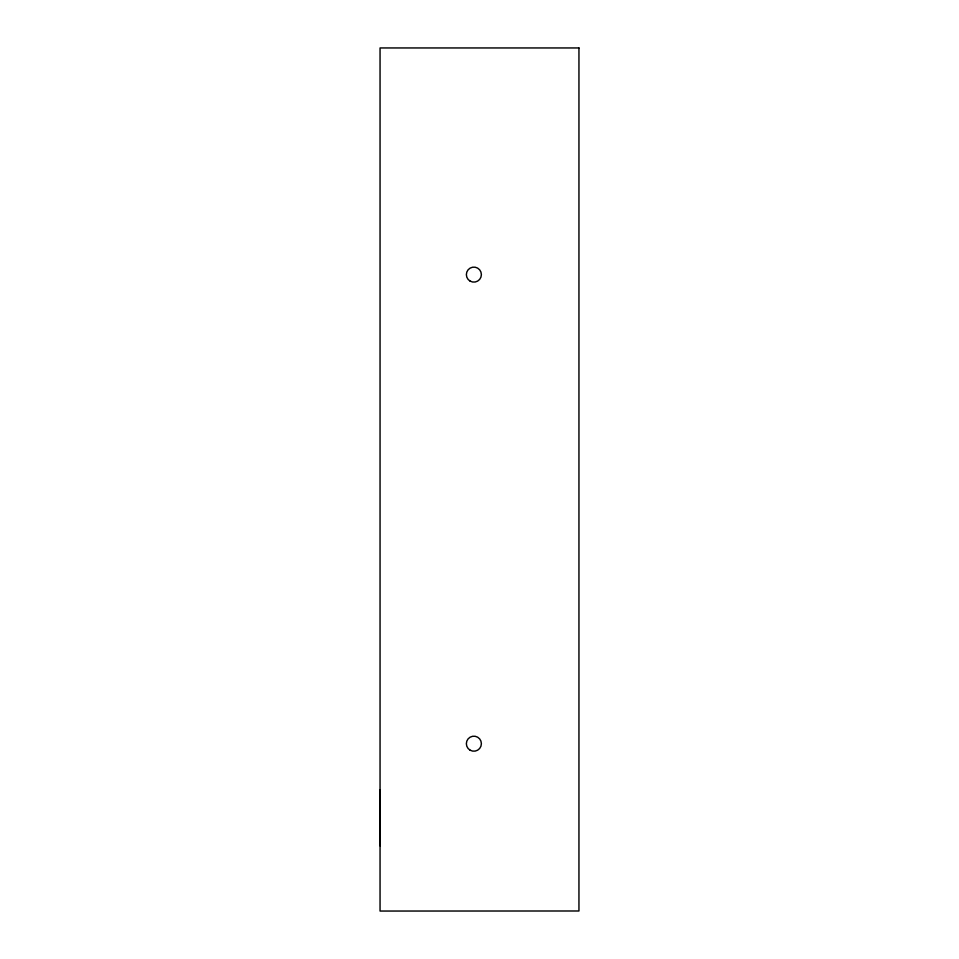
<?xml version="1.0" encoding="UTF-8"?>
<svg xmlns="http://www.w3.org/2000/svg" width="959" height="959" viewBox="0 0 959 959"><rect width="100%" height="100%" fill="white"/><g stroke="black" fill="none" stroke-linecap="round" stroke-linejoin="round"><path stroke-width="1.44" d="M380.184 789.653L380.184 845.946M578.948 47.95L380.052 47.95L380.052 911.05L578.948 910.99L578.948 47.95M470.114 750.19A7.504 7.504 0 0 0 481.382 743.681A7.504 7.504 0 0 0 470.114 737.183A7.504 7.504 0 0 0 470.114 750.19M470.114 281.107A7.504 7.504 0 0 0 481.382 274.61A7.504 7.504 0 0 0 470.114 268.112A7.504 7.504 0 0 0 470.114 281.107"/></g></svg>
